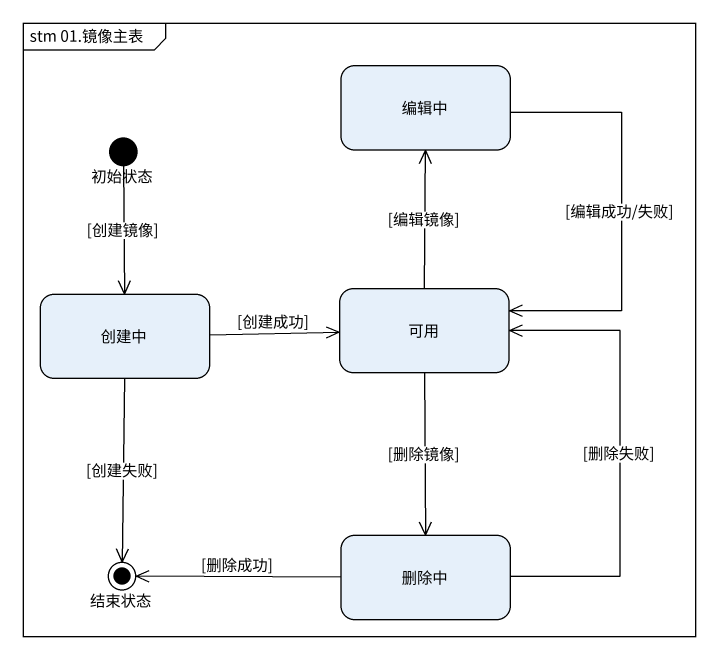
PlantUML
@startuml
mainframe stm 01.镜像主表
hide empty description
state 编辑中
state 初始状态 <<start>>
state 创建中
state 可用
state 删除中
state 结束状态 <<end>>
编辑中 --> 可用 : [编辑成功/失败]
初始状态 --> 创建中 : [创建镜像]
创建中 -right-> 可用 : [创建成功]
创建中 --> 结束状态 : [创建失败]
可用 -up-> 编辑中 : [编辑镜像]
可用 --> 删除中 : [删除镜像]
删除中 -up-> 可用 : [删除失败]
删除中 -left-> 结束状态 : [删除成功]
@enduml
